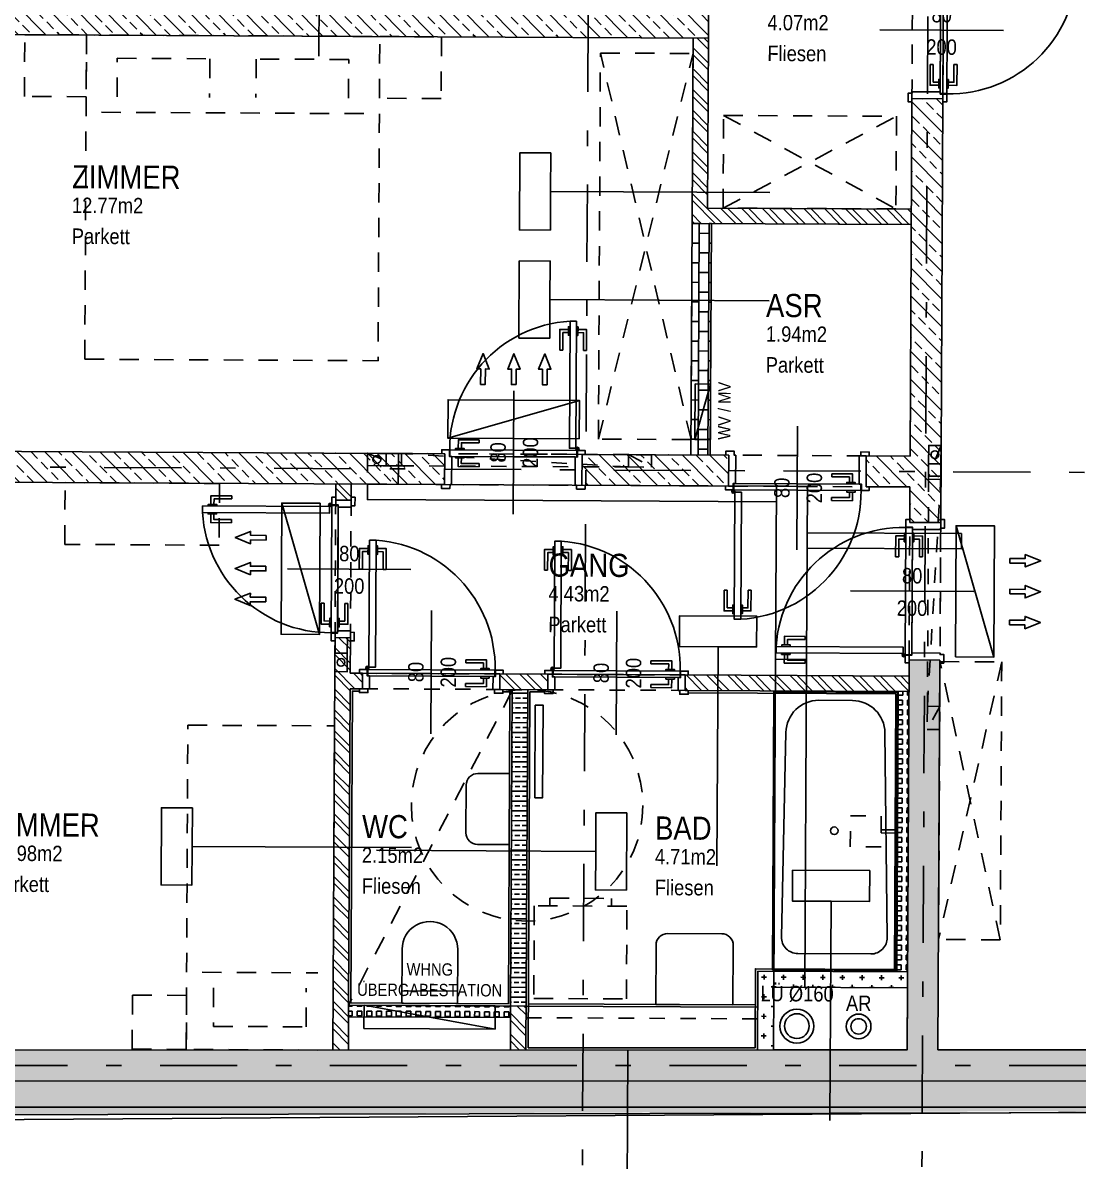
# Model space of a CAD drawing. Header units: millimetres. Extents: x 2821 to 2886, y 1688 to 1792.
# Drawn here: x 2828.54 to 2835.38, y 1743.47 to 1750.84 of the extents above; entities that cross this region are included whole.
import ezdxf
from ezdxf.enums import TextEntityAlignment as Align

# ---------------------------------------------------------------- set-up
doc = ezdxf.new("R2010")
doc.units = ezdxf.units.MM
for name, pattern in [('HIDDEN', [0.375, 0.25, -0.125]), ('HIDDEN2', [0.1875, 0.125, -0.0625]), ('STRICHPUNKT', [1, 0.5, -0.25, 0, -0.25])]:
    doc.linetypes.add(name, pattern=pattern)
for name, color, linetype, plot in [('00_HLP---------M0', 6, 'Continuous', False), ('00_HLP-G00-L04-M0', 6, 'Continuous', False), ('07_MOB-G00-L04-M0', 6, 'HIDDEN2', False)]:
    doc.layers.add(name, color=color, linetype=linetype, plot=plot)
for name, color, linetype in [('01-ANS-G00-L04-M0', 8, 'Continuous'), ('01-TXT---------M0', 1, 'Continuous'), ('01-TXT---------PP', 1, 'Continuous'), ('01-TXT-G00-L04-M0', 1, 'Continuous'), ('02-ANS-G00-L04-M0', 8, 'Continuous'), ('02-AXO-G00-L04-M0', 8, 'STRICHPUNKT'), ('02-DIM-G00-L04-ROHBAU', 8, 'Continuous'), ('02-FIL-G00-L04-LILA', 223, 'Continuous'), ('02-FIL-G00-L04-ORANGE', 40, 'Continuous'), ('02-FIL-G00-L04-STB', 8, 'Continuous'), ('02-FLI-G00-L04-M0', 141, 'Continuous'), ('02-HID---------M0', 8, 'HIDDEN2'), ('02-HID-G00-L04-M0', 8, 'HIDDEN2'), ('02-TWA---------M0', 4, 'Continuous'), ('02-TWA-G00-L04-M0', 4, 'Continuous'), ('02-TWB-G00-L04-M0', 5, 'Continuous'), ('02-WDA-G00-L04-M0', 8, 'Continuous'), ('02-ZWA---------M0', 2, 'Continuous'), ('02-ZWA-G00-L04-M0', 2, 'Continuous'), ('03-ANS-G00-L04-M0', 8, 'Continuous'), ('03-HID-G00-L04-M0', 8, 'HIDDEN2'), ('03-SYM-G00-L04-M0', 8, 'Continuous'), ('05-STO--------M0', 1, 'Continuous'), ('05-SYM---------M0', 8, 'Continuous'), ('05-SYM--------M0', 8, 'Continuous'), ('05-SYM-G00-L04-M0', 8, 'Continuous'), ('05-TXT--------M0', 8, 'Continuous'), ('05-TXT-G00-L04-M0', 8, 'Continuous'), ('07-BAR-G00-L04-M0', 8, 'HIDDEN2'), ('07-SAN---------M0', 8, 'Continuous'), ('07-SAN-G00-L04-FBHZG-EVERT', 8, 'Continuous'), ('07-SAN-G00-L04-KLIMA', 8, 'Continuous'), ('07-SAN-G00-L04-M0', 8, 'Continuous'), ('09-VER-G00-L04-GRUNDSTÜCKSGRENZE', 161, 'Continuous')]:
    doc.layers.add(name, color=color, linetype=linetype)
doc.styles.add('ARIAL', font='arial.ttf', dxfattribs={"width": 0.85})
doc.dimstyles.new('pp chromy&schneider', dxfattribs={"dimscale": 0.005, "dimtxt": 25, "dimasz": 10, "dimexe": 0, "dimexo": 0, "dimgap": 5, "dimtad": 1, "dimdec": 1, "dimlfac": 100, "dimrnd": 0.1, "dimzin": 9, "dimdsep": 46, "dimtxsty": 'ARIAL', "dimblk": 'c&s kote', "dimcen": 0, "dimse1": 1, "dimse2": 1, "dimclrd": 8, "dimclrt": 8, "dimadec": 0, "dimazin": 0, "dimtfac": 0.75, "dimtdec": 1, "dimtix": 1, "dimtmove": 2, "dimatfit": 0, "dimldrblk": 'NONE', "dimfxl": 1, "dimtolj": 1, "dimlwd": -1, "dimarcsym": 0})
pattern_1 = [(89.70755, (2799.24015, 1705.959677), (-0.027252854, 0.047764726), [0.03175, -0.0635]), (209.70755, (2799.24015, 1705.959677), (-0.02773904, -0.047484027), [0.03175, -0.0635]), (149.70755, (2799.24015, 1705.959677), (-0.054991893, 0.000280699), [-0.0635, 0.03175])]
pattern_2 = [(89.70755, (2799.24015, 1705.959677), (-0.031749586, 0.000162059), [0.03175, -0.03175]), (179.70755, (2799.24015, 1705.959677), (-0.000162059, -0.031749586), [0.03175, -0.03175])]
pattern_3 = [(134.70755, (2799.24015, 1705.95968), (-0.06769482, -0.06700727), []), (134.70755, (2799.24038, 1706.00458), (-0.06769482, -0.06700727), [])]
pattern_4 = [(134.70755, (2799.24015, 1705.95968), (-0.09025976, -0.08934302), []), (134.70755, (2799.24061, 1706.04948), (-0.09025976, -0.08934302), [0.0635, -0.03175])]

# ---------------------------------------------------------------- blocks, each defined once
blk = doc.blocks.new('TÜR-80_10er-WAND')
at = {"layer": '00_HLP---------M0'}
for points in [[(-0.3575, 0.027), (-0.3575, 0.083), (-0.2225, 0.083)], [(-0.2225, 0.063), (-0.2225, 0.083)], [(0.4, 0.017), (-0.4, 0.017)], [(-0.375, 0.017), (-0.375, 0.027), (-0.32, 0.027), (-0.32, 0.017)], [(-0.3375, 0.027), (-0.3375, 0.063), (-0.2225, 0.063)], [(-0.375, -0.025), (-0.375, -0.035), (-0.32, -0.035), (-0.32, -0.025)], [(-0.3575, -0.035), (-0.3575, -0.091), (-0.2225, -0.091)], [(-0.3375, -0.035), (-0.3375, -0.071), (-0.2225, -0.071)], [(-0.2225, -0.071), (-0.2225, -0.091)]]:
    blk.add_lwpolyline(points, dxfattribs=at)
blk.add_lwpolyline([(0.4115, -0.025), (-0.4115, -0.025), (-0.4115, -0.025), (-0.4115, 0.017), (0.4115, 0.017)], close=True, dxfattribs=at)
at = {"layer": '02-HID---------M0', "ltscale": 0.5}
for points in [[(0.445, 0.1), (-0.445, 0.1)], [(-0.445, 0), (0.445, 0)]]:
    blk.add_lwpolyline(points, dxfattribs=at)
at = {"layer": '02-ZWA---------M0'}
for points in [[(-0.445, 0.1), (-0.445, 0)], [(0.445, 0.1), (0.445, 0)]]:
    blk.add_lwpolyline(points, dxfattribs=at)
at = {"layer": '05-STO--------M0'}
for points in [[(-0.465, 0.1), (-0.465, 0.125), (-0.41, 0.125), (-0.41, 0.1), (-0.4, 0.1), (-0.4, 0.017), (-0.415, 0.017), (-0.415, -0.025), (-0.465, -0.025), (-0.465, 0)], [(0.465, 0.1), (0.465, 0.125), (0.41, 0.125), (0.41, 0.1), (0.4, 0.1), (0.4, 0.017), (0.415, 0.017), (0.415, -0.025), (0.465, -0.025), (0.465, 0)]]:
    blk.add_lwpolyline(points, dxfattribs=at)
at = {"layer": '05-SYM---------M0'}
for points in [[(0.352, -0.8085), (0.296, -0.8085), (0.296, -0.6735)], [(0.316, -0.6735), (0.296, -0.6735)], [(0.352, -0.7885), (0.316, -0.7885), (0.316, -0.6735)], [(0.414, -0.8085), (0.47, -0.8085), (0.47, -0.6735)], [(0.414, -0.7885), (0.45, -0.7885), (0.45, -0.6735)], [(0.45, -0.6735), (0.47, -0.6735)], [(0.362, -0.826), (0.352, -0.826), (0.352, -0.771), (0.362, -0.771)], [(0.404, -0.826), (0.414, -0.826), (0.414, -0.771), (0.404, -0.771)]]:
    blk.add_lwpolyline(points, dxfattribs=at)
at = {"layer": '05-SYM--------M0'}
blk.add_lwpolyline([(0.404, -0.0395), (0.404, -0.8625), (0.404, -0.8625), (0.362, -0.8625), (0.362, -0.0395)], close=True, dxfattribs=at)
for points in [[(0.41, -0.036), (0.42, -0.036)], [(0.415, -0.031), (0.415, -0.041)]]:
    blk.add_lwpolyline(points, dxfattribs=at)
blk.add_circle((0.415, -0.036), 0.01, dxfattribs=at)
blk.add_arc((0.415, -0.036), 0.8282, 176.33088, 266.33088, dxfattribs=at)
blk = doc.blocks.new('01-SQM')
at = {"layer": '01-TXT---------M0', "color": 1, "style": 'ARIAL', "width": 0.85}
blk.add_attdef('ROOM', (0, 0), '', height=0.15, dxfattribs=at)
blk.add_attdef('AREA', text='', height=0.1, dxfattribs=at).set_placement((0, -0.06), align=Align.TOP_LEFT)
at = {"layer": '01-TXT---------PP', "color": 1, "style": 'ARIAL', "width": 0.85}
blk.add_attdef('NR', text='', height=0.15, dxfattribs=at).set_placement((-0.1173, 0), align=Align.RIGHT)
blk.add_attdef('FLOOR', text='', height=0.1, dxfattribs=at).set_placement((0, -0.26), align=Align.TOP_LEFT)
blk = doc.blocks.new('TÜR-80_20er-WAND')
at = {"layer": '00_HLP---------M0'}
for points in [[(-0.3575, 0.045), (-0.3575, 0.101), (-0.2225, 0.101)], [(-0.3375, 0.045), (-0.3375, 0.081), (-0.2225, 0.081)], [(-0.2225, 0.081), (-0.2225, 0.101)], [(-0.375, 0.035), (-0.375, 0.045), (-0.32, 0.045), (-0.32, 0.035)], [(0.4, -0.007), (-0.4, -0.007)], [(-0.375, -0.007), (-0.375, -0.017), (-0.32, -0.017), (-0.32, -0.007)], [(-0.3575, -0.017), (-0.3575, -0.073), (-0.2225, -0.073)], [(-0.3375, -0.017), (-0.3375, -0.053), (-0.2225, -0.053)], [(-0.2225, -0.053), (-0.2225, -0.073)]]:
    blk.add_lwpolyline(points, dxfattribs=at)
blk.add_lwpolyline([(0.4115, 0.035), (-0.4115, 0.035), (-0.4115, 0.035), (-0.4115, -0.007), (0.4115, -0.007)], close=True, dxfattribs=at)
at = {"layer": '02-HID---------M0'}
for points in [[(0.445, 0.01), (-0.445, 0.01)], [(-0.445, -0.19), (0.445, -0.19)]]:
    blk.add_lwpolyline(points, dxfattribs=at)
at = {"layer": '02-TWA---------M0'}
for points in [[(-0.445, -0.19), (-0.445, 0.01)], [(0.445, -0.19), (0.445, 0.01)]]:
    blk.add_lwpolyline(points, dxfattribs=at)
at = {"layer": '05-STO--------M0'}
for points in [[(-0.465, -0.19), (-0.465, -0.215), (-0.41, -0.215), (-0.41, -0.19), (-0.4, -0.19), (-0.4, -0.007), (-0.415, -0.007), (-0.415, 0.035), (-0.465, 0.035), (-0.465, 0.01)], [(0.465, -0.19), (0.465, -0.215), (0.41, -0.215), (0.41, -0.19), (0.4, -0.19), (0.4, -0.007), (0.415, -0.007), (0.415, 0.035), (0.465, 0.035), (0.465, 0.01)]]:
    blk.add_lwpolyline(points, dxfattribs=at)
at = {"layer": '05-SYM---------M0'}
for points in [[(0.352, 0.8185), (0.296, 0.8185), (0.296, 0.6835)], [(0.362, 0.836), (0.352, 0.836), (0.352, 0.781), (0.362, 0.781)], [(0.404, 0.836), (0.414, 0.836), (0.414, 0.781), (0.404, 0.781)], [(0.414, 0.8185), (0.47, 0.8185), (0.47, 0.6835)], [(0.352, 0.7985), (0.316, 0.7985), (0.316, 0.6835)], [(0.414, 0.7985), (0.45, 0.7985), (0.45, 0.6835)], [(0.316, 0.6835), (0.296, 0.6835)], [(0.45, 0.6835), (0.47, 0.6835)]]:
    blk.add_lwpolyline(points, dxfattribs=at)
at = {"layer": '05-SYM--------M0'}
blk.add_lwpolyline([(0.404, 0.0495), (0.404, 0.8725), (0.404, 0.8725), (0.362, 0.8725), (0.362, 0.0495)], close=True, dxfattribs=at)
for points in [[(0.41, 0.046), (0.42, 0.046)], [(0.415, 0.041), (0.415, 0.051)]]:
    blk.add_lwpolyline(points, dxfattribs=at)
blk.add_circle((0.415, 0.046), 0.01, dxfattribs=at)
blk.add_arc((0.415, 0.046), 0.8282, 93.66912, 183.66912, dxfattribs=at)
blk = doc.blocks.new('05-TXT')
at = {"layer": '05-TXT--------M0'}
blk.add_line((-0.4, 0), (0.4, 0), dxfattribs=at)
at = {"layer": '05-TXT--------M0', "color": 8, "style": 'ARIAL', "width": 0.85}
blk.add_attdef('BREITE', text='', height=0.1, dxfattribs=at).set_placement((0, 0.05), align=Align.CENTER)
blk.add_attdef('HÖHE', text='', height=0.1, rotation=360, dxfattribs=at).set_placement((0, -0.06), align=Align.TOP_CENTER)
blk = doc.blocks.new('03-rar')
blk.add_circle((0, 0), 0.05)
at = {"layer": '01-TXT---------M0', "color": 8, "style": 'ARIAL', "width": 0.85}
blk.add_attdef('RR', text='', height=0.1, dxfattribs=at).set_placement((0, 0.1), align=Align.CENTER)
blk = doc.blocks.new('BETT')
for points in [[(0, 0.95), (-0.4, 0.95), (-0.4, 1.35), (0, 1.35)], [(0, -1.35), (-0.4, -1.35), (-0.4, -0.95), (0, -0.95)]]:
    blk.add_lwpolyline(points, close=True)
at = {"flags": 128}
blk.add_lwpolyline([(-2.1, 0.95), (-2.1, -0.95), (0, -0.95), (0, 0.95)], close=True, dxfattribs=at)
for points in [[(-0.5, 0.85), (-0.5, -0.85)], [(-0.4, 0.75), (-0.15, 0.75), (-0.15, 0.15), (-0.4, 0.15)], [(-0.4, -0.75), (-0.15, -0.75), (-0.15, -0.15), (-0.4, -0.15)]]:
    blk.add_lwpolyline(points)
blk = doc.blocks.new('07-WC')
blk.add_lwpolyline([(-0.015, -0.18), (-0.365, -0.18, -1), (-0.365, 0.18, 0), (-0.015, 0.18), (-0.015, -0.18)], format="xyb", close=True)
blk.add_lwpolyline([(-0.095, -0.18), (-0.095, 0.18)])
blk = doc.blocks.new('07-WT-WC')
blk.add_lwpolyline([(1.005, -0.015), (1.005, -0.22, -0.414214), (0.93, -0.295), (0.62, -0.295, -0.414214), (0.545, -0.22), (0.545, -0.015)], format="xyb", close=True)
blk = doc.blocks.new('BETT_90')
blk.add_lwpolyline([(0, 0.95), (-0.35, 0.95), (-0.35, 1.3), (0, 1.3)], close=True)
at = {"flags": 128}
blk.add_lwpolyline([(-2.1, 0.95), (-2.1, 0), (0, 0), (0, 0.95)], close=True, dxfattribs=at)
for points in [[(-0.5, 0.85), (-0.5, 0.1)], [(-0.4, 0.775), (-0.15, 0.775), (-0.15, 0.175), (-0.4, 0.175)]]:
    blk.add_lwpolyline(points)
blk = doc.blocks.new('07-WT60')
blk.add_lwpolyline([(-0.015, 0.25), (-0.4, 0.25, 0.414214), (-0.475, 0.175), (-0.475, -0.175, 0.414214), (-0.4, -0.25), (-0.015, -0.25)], format="xyb", close=True)
blk = doc.blocks.new('07-WM')
at = {"linetype": 'HIDDEN', "ltscale": 0.5}
blk.add_lwpolyline([(0.05, -0.05), (0.05, -0.65), (0.65, -0.65), (0.65, -0.05)], close=True, dxfattribs=at)
blk.add_lwpolyline([(0.65, -0.15), (0.7, -0.15), (0.7, -0.55), (0.65, -0.55)], dxfattribs=at)
blk = doc.blocks.new('07-Badewanne')
blk.add_lwpolyline([(0, -0.8), (-1.8, -0.8), (-1.8, 0), (0, 0)], close=True)
at = {"linetype": 'HIDDEN2', "ltscale": 0.5}
for points in [[(-0.89, 0), (-0.89, -0.1), (-0.91, -0.1), (-0.91, 0)], [(-0.8, -0.1), (-0.8, -0.1), (-0.8, -0.3), (-1, -0.3), (-1, -0.1)]]:
    blk.add_lwpolyline(points, close=True, dxfattribs=at)
blk.add_lwpolyline([(-0.1059, -0.6366), (-0.1059, -0.1634, 0.418658), (-0.2134, -0.0575), (-1.5385, -0.0792, 0.409076), (-1.7471, -0.2909), (-1.7471, -0.5091, 0.409783), (-1.5385, -0.7208), (-0.2134, -0.7425, 0.419369), (-0.1059, -0.6366)], format="xyb", close=True)
blk.add_circle((-0.903, -0.4045), 0.025)
blk = doc.blocks.new('c&s kote')
at = {"color": 8}
for p, q in [((0, -2), (0, 2)), ((0, 2), (0, -2)), ((-2, 0), (2, 0)), ((2, 0), (-2, 0))]:
    blk.add_line(p, q, dxfattribs=at)
blk.add_circle((0, 0), 0.5, dxfattribs=at)
blk = doc.blocks.new('*D1162')
at = {"layer": '02-DIM-G00-L04-ROHBAU', "color": 8, "transparency": 16777216}
blk.add_arc((2826.9236, 1744.0855), 1.076, 182.67717, 267.04484, dxfattribs=at)
at = {"layer": 'Defpoints', "color": 0, "transparency": 16777216}
for p in [(2827.0259, 1764.1186), (2821.735, 1744.0842), (2839.3238, 1744.0886), (2825.991, 1743.5489), (2826.9115, 1741.7189)]:
    blk.add_point(p, dxfattribs=at)
at = {"layer": '02-DIM-G00-L04-ROHBAU', "color": 8, "transparency": 16777216, "xscale": 0.05, "yscale": 0.05, "zscale": 0.05}
for p, rotation in [((2825.8476, 1744.0852), 91.34581227795306), ((2826.9181, 1743.0095), 358.376192247876)]:
    blk.add_blockref('c&s kote', p, dxfattribs=dict(at, rotation=rotation))
at = {"layer": '02-DIM-G00-L04-ROHBAU', "color": 8, "transparency": 16777216, "insert": (2826.2239, 1743.3891), "char_height": 0.125, "attachment_point": 5, "rotation": 314.861, "style": 'ARIAL'}
blk.add_mtext('\\A1;90°', dxfattribs=at)
blk = doc.blocks.new('_None')
blk = doc.blocks.new('KLIMAGERÄT')
for points in [[(-0.425, 0), (0.425, 0), (0.425, -0.25), (-0.425, -0.25), (-0.425, 0)], [(-0.215, -0.35), (-0.215, -0.45), (-0.24, -0.45), (-0.2, -0.55), (-0.2, -0.55), (-0.16, -0.45), (-0.185, -0.45), (-0.185, -0.35), (-0.215, -0.35)], [(-0.015, -0.35), (-0.015, -0.45), (-0.04, -0.45), (0, -0.55), (0, -0.55), (0.04, -0.45), (0.015, -0.45), (0.015, -0.35), (-0.015, -0.35)], [(0.215, -0.35), (0.215, -0.45), (0.24, -0.45), (0.2, -0.55), (0.2, -0.55), (0.16, -0.45), (0.185, -0.45), (0.185, -0.35), (0.215, -0.35)]]:
    blk.add_lwpolyline(points, close=True)
blk.add_lwpolyline([(-0.425, -0.25), (0.425, 0)])
blk = doc.blocks.new('07_Klimasifon')
at = {"layer": '00_HLP---------M0', "linetype": 'HIDDEN2', "ltscale": 0.3}
blk.add_lwpolyline([(0, -0.1), (0.08, -0.1), (0.08, 0), (0, 0)], close=True, dxfattribs=at)
at = {"layer": '07-SAN---------M0'}
blk.add_lwpolyline([(0, -0.22), (0.08, -0.22), (0.08, -0.1), (0, -0.1)], close=True, dxfattribs=at)
blk.add_circle((0.04, -0.16), 0.025, dxfattribs=at)
blk = doc.blocks.new('*D1894')
at = {"layer": '02-DIM-G00-L04-ROHBAU', "color": 8, "transparency": 16777216}
blk.add_arc((2827.0128, 1761.5517), 0.7832, 93.36617, 176.7214, dxfattribs=at)
at = {"layer": 'Defpoints', "color": 0, "transparency": 16777216}
for p in [(2827.0259, 1764.1186), (2826.622, 1762.2304), (2844.8436, 1761.67), (2821.824, 1761.5173), (2826.9115, 1741.7189)]:
    blk.add_point(p, dxfattribs=at)
at = {"layer": '02-DIM-G00-L04-ROHBAU', "color": 8, "transparency": 16777216, "xscale": 0.05, "yscale": 0.05, "zscale": 0.05}
for p, rotation in [((2827.0168, 1762.3348), 1.53686145142031), ((2826.2296, 1761.5465), 268.5507148004654)]:
    blk.add_blockref('c&s kote', p, dxfattribs=dict(at, rotation=rotation))
at = {"layer": '02-DIM-G00-L04-ROHBAU', "color": 8, "transparency": 16777216, "insert": (2826.5214, 1762.0423), "char_height": 0.125, "attachment_point": 5, "rotation": 225.04379, "style": 'ARIAL'}
blk.add_mtext('\\A1;91°', dxfattribs=at)
blk = doc.blocks.new('*D1895')
at = {"layer": '02-DIM-G00-L04-ROHBAU', "color": 8, "transparency": 16777216}
blk.add_arc((2826.9934, 1757.7511), 0.7995, 93.29149, 176.12361, dxfattribs=at)
at = {"layer": 'Defpoints', "color": 0, "transparency": 16777216}
for p in [(2827.0259, 1764.1186), (2826.5972, 1758.4455), (2821.8049, 1757.7776), (2844.8231, 1757.6601), (2826.9115, 1741.7189)]:
    blk.add_point(p, dxfattribs=at)
at = {"layer": '02-DIM-G00-L04-ROHBAU', "color": 8, "transparency": 16777216, "xscale": 0.05, "yscale": 0.05, "zscale": 0.05}
for p, rotation in [((2826.9974, 1758.5506), 1.499517257516312), ((2826.1939, 1757.7552), 267.9155813782047)]:
    blk.add_blockref('c&s kote', p, dxfattribs=dict(at, rotation=rotation))
at = {"layer": '02-DIM-G00-L04-ROHBAU', "color": 8, "transparency": 16777216, "insert": (2826.4934, 1758.2562), "char_height": 0.125, "attachment_point": 5, "rotation": 224.70755, "style": 'ARIAL'}
blk.add_mtext('\\A1;90°', dxfattribs=at)
blk = doc.blocks.new('WDB_KLIMA-INNEN_STB')
at = {"layer": '02-TWA---------M0', "linetype": 'HIDDEN2', "ltscale": 0.5}
for points in [[(0, 0.745), (0.08, 0.745), (0.08, 0.895), (0, 0.895)], [(0, 0.745), (0, -0.745), (0.08, -0.745), (0.08, 0.745)], [(0, -0.745), (0.08, -0.745), (0.08, -0.945), (0, -0.945)]]:
    blk.add_lwpolyline(points, close=True, dxfattribs=at)
for points in [[(0, 0.745), (0.08, 0.895)], [(0.08, 0.745), (0, -0.745)], [(0, -0.945), (0.08, -0.745)]]:
    blk.add_lwpolyline(points, dxfattribs=at)

msp = doc.modelspace()

# ---------------------------------------------------------------- hatches: boundary and pattern name
at = {"layer": '02-FIL-G00-L04-LILA'}
h = msp.add_hatch(dxfattribs=at)
h.set_pattern_fill('HONEY', color=256, scale=0.01, angle=197.04654, style=0)
h.set_pattern_definition(pattern_1)
h.paths.add_polyline_path([(2838.6224, 1743.8184), (2838.6286, 1745.0415), (2838.4286, 1745.0426), (2838.4283, 1744.9826), (2838.4233, 1743.9884), (2826.8231, 1743.9855), (2826.828, 1744.9418), (2826.8283, 1745.0018), (2826.6283, 1745.0028), (2826.6222, 1743.8154)])
h = msp.add_hatch(dxfattribs=at)
h.set_pattern_fill('HONEY', color=256, scale=0.01, angle=197.04654, style=0)
h.set_pattern_definition(pattern_1)
h.paths.add_polyline_path([(2826.8222, 1743.8155), (2826.8222, 1743.7646), (2837.2871, 1743.7968), (2837.2872, 1743.8181)])
at = {"layer": '02-FIL-G00-L04-ORANGE'}
h = msp.add_hatch(dxfattribs=at)
h.set_pattern_fill('ANSI32', color=256, scale=0.01, angle=197.04654, style=0)
h.set_pattern_definition(pattern_3)
h.paths.add_polyline_path([(2832.9877, 1750.7404), (2832.8877, 1750.7409), (2832.8815, 1749.5409), (2834.3015, 1749.5337), (2834.302, 1749.6337), (2832.982, 1749.6404)])
h = msp.add_hatch(dxfattribs=at)
h.set_pattern_fill('BRICK', color=256, scale=0.01, angle=197.04654, style=0)
h.set_pattern_definition([(89.70755, (2799.24015, 1705.95968), (-0.06349917, 0.00032412), []), (179.70755, (2799.24015, 1705.95968), (-0.00064823, -0.12699835), [0.0635, -0.0635]), (179.70755, (2799.24048, 1706.02318), (-0.00064823, -0.12699835), [-0.0635, 0.0635])])
h.paths.add_polyline_path([(2832.8815, 1749.5409), (2832.8739, 1748.041), (2832.9989, 1748.0403), (2833.0065, 1749.5403)])
h = msp.add_hatch(dxfattribs=at)
h.set_pattern_fill('ANSI32', color=256, scale=0.01, angle=197.04654, style=0)
h.set_pattern_definition(pattern_3)
h.paths.add_polyline_path([(2830.6729, 1747.8522), (2830.5729, 1747.8527), (2830.5724, 1747.7477), (2830.6724, 1747.7472)])
h = msp.add_hatch(dxfattribs=at)
h.set_pattern_fill('ANSI32', color=256, scale=0.01, angle=197.04654, style=0)
h.set_pattern_definition(pattern_3)
h.paths.add_polyline_path([(2830.7466, 1746.6268), (2830.6666, 1746.6272), (2830.6678, 1746.8572), (2830.5678, 1746.8577), (2830.5668, 1746.6527), (2830.5557, 1744.4777), (2830.6557, 1744.4772), (2830.6661, 1746.5272), (2830.7461, 1746.5268)])
h = msp.add_hatch(dxfattribs=at)
h.set_pattern_fill('ANSI32', color=256, scale=0.01, angle=197.04654, style=0)
h.set_pattern_definition(pattern_3)
h.paths.add_polyline_path([(2831.9466, 1746.6207), (2831.6366, 1746.6223), (2831.6361, 1746.5223), (2831.9461, 1746.5207)])
h = msp.add_hatch(dxfattribs=at)
h.set_pattern_fill('ANSI32', color=256, scale=0.01, angle=197.04654, style=0)
h.set_pattern_definition(pattern_3)
h.paths.add_polyline_path([(2834.2866, 1746.6087), (2832.8366, 1746.6161), (2832.8361, 1746.5161), (2834.2861, 1746.5087)])
h = msp.add_hatch(dxfattribs=at)
h.set_pattern_fill('BRASS', color=256, scale=0.01, angle=107.04654, style=0)
h.set_pattern_definition([(359.70755, (2799.24015, 1705.95968), (0.00032412, 0.06349917), []), (359.70755, (2799.240313, 1705.991426), (0.00032412, 0.06349917), [0.03175, -0.015875])])
h.paths.add_polyline_path([(2831.8161, 1746.5213), (2831.7161, 1746.5218), (2831.7056, 1744.4719), (2831.8056, 1744.4714)])
h = msp.add_hatch(dxfattribs=at)
h.set_pattern_fill('SQUARE', color=256, scale=0.01, angle=197.04654, style=0)
h.set_pattern_definition(pattern_2)
h.paths.add_polyline_path([(2834.2861, 1746.5087), (2834.2161, 1746.5091), (2834.2068, 1744.6991), (2834.2768, 1744.6988)])
h = msp.add_hatch(dxfattribs=at)
h.set_pattern_fill('CROSS', color=256, scale=0.01, angle=197.04654, style=0)
h.set_pattern_definition([(89.70755, (2799.240126, 1705.95468), (-0.063175056, 0.06382329), [0.03175, -0.09525]), (179.70755, (2799.25608, 1705.97047), (-0.06382329, -0.063175056), [0.03175, -0.09525])])
h.paths.add_polyline_path([(2834.2768, 1744.6938), (2833.3068, 1744.6987), (2833.3042, 1744.1821), (2833.4092, 1744.1821), (2833.4113, 1744.5932), (2834.2763, 1744.5888)])
h = msp.add_hatch(dxfattribs=at)
h.set_pattern_fill('ANSI32', color=256, scale=0.01, angle=197.04654, style=0)
h.set_pattern_definition(pattern_3)
h.paths.add_polyline_path([(2830.5557, 1744.4777), (2830.5542, 1744.1864), (2830.6542, 1744.1864), (2830.6557, 1744.4772)])
h = msp.add_hatch(dxfattribs=at)
h.set_pattern_fill('SQUARE', color=256, scale=0.01, angle=197.04654, style=0)
h.set_pattern_definition(pattern_2)
h.paths.add_polyline_path([(2831.7056, 1744.4719), (2830.6557, 1744.4772), (2830.6553, 1744.4022), (2831.7053, 1744.3969)])
h = msp.add_hatch(dxfattribs=at)
h.set_pattern_fill('ANSI32', color=256, scale=0.01, angle=197.04654, style=0)
h.set_pattern_definition(pattern_3)
h.paths.add_polyline_path([(2831.8042, 1744.1867), (2831.8056, 1744.4714), (2831.7056, 1744.4719), (2831.7042, 1744.1867)])
at = {"layer": '02-FIL-G00-L04-STB'}
h = msp.add_hatch(dxfattribs=at)
h.set_pattern_fill('ANSI33', color=256, scale=0.02, angle=197.04654, style=0)
h.set_pattern_definition(pattern_4)
h.paths.add_polyline_path([(2832.9983, 1752.8204), (2833.1383, 1752.8197), (2833.1393, 1753.0197), (2832.9993, 1753.0204), (2832.9996, 1753.0804), (2832.7996, 1753.0814), (2832.7887, 1750.9414), (2828.1587, 1750.9651), (2828.1645, 1752.085), (2827.9645, 1752.0861), (2827.9575, 1750.7261), (2828.1575, 1750.7251), (2828.1577, 1750.7651), (2832.9877, 1750.7404)])
h = msp.add_hatch(dxfattribs=at)
h.set_pattern_fill('ANSI33', color=256, scale=0.02, angle=197.04654, style=0)
h.set_pattern_definition(pattern_4)
h.paths.add_polyline_path([(2834.5057, 1750.3477), (2834.3057, 1750.3487), (2834.2939, 1748.0337), (2834.0089, 1748.0352), (2834.0078, 1747.8352), (2834.2928, 1747.8337), (2834.2917, 1747.6037), (2834.4917, 1747.6027)])
h = msp.add_hatch(dxfattribs=at)
h.set_pattern_fill('ANSI33', color=256, scale=0.02, angle=197.04654, style=0)
h.set_pattern_definition(pattern_4)
h.paths.add_polyline_path([(2831.2789, 1748.0491), (2828.1439, 1748.0651), (2828.1447, 1748.2051), (2827.9447, 1748.2061), (2827.9439, 1748.0661), (2826.844, 1748.0717), (2826.8351, 1746.3418), (2826.9151, 1746.3413), (2827.0351, 1746.3407), (2827.0429, 1747.8707), (2831.2779, 1747.8491)])
h = msp.add_hatch(dxfattribs=at)
h.set_pattern_fill('ANSI33', color=256, scale=0.02, angle=197.04654, style=0)
h.set_pattern_definition(pattern_4)
h.paths.add_polyline_path([(2833.1189, 1748.0397), (2832.1689, 1748.0446), (2832.1679, 1747.8446), (2833.1179, 1747.8397)])
h = msp.add_hatch(dxfattribs=at)
h.set_pattern_fill('ANSI33', color=256, scale=0.02, angle=197.04654, style=0)
h.set_pattern_definition(pattern_4)
h.paths.add_polyline_path([(2834.4871, 1746.7127), (2834.2871, 1746.7137), (2834.2742, 1744.1873), (2827.0241, 1744.1855), (2827.028, 1744.9408), (2826.828, 1744.9418), (2826.8231, 1743.9855), (2838.4233, 1743.9884), (2838.4283, 1744.9826), (2838.3483, 1744.983), (2838.2283, 1744.9836), (2838.2243, 1744.1883), (2834.4742, 1744.1874)])

# ---------------------------------------------------------------- linework, layer by layer
for p, q in [((2830.4709, 1752.0432), (2830.4637, 1750.6233)), ((2831.9641, 1749.7477), (2833.384, 1749.7404)), ((2831.9605, 1749.0471), (2833.3804, 1749.0398)), ((2833.049, 1746.7987), (2833.0418, 1745.3788)), ((2829.6424, 1745.505), (2831.0623, 1745.4978)), ((2832.2565, 1745.4734), (2830.8366, 1745.4807)), ((2833.7814, 1745.1501), (2833.7742, 1743.7302)), ((2832.457, 1742.7669), (2832.4642, 1744.1869))]:
    msp.add_line(p, q)
for points in [[(2831.9641, 1749.7477), (2831.9654, 1749.9976), (2831.7654, 1749.9987), (2831.7628, 1749.4987), (2831.9628, 1749.4977)], [(2831.9605, 1749.0471), (2831.9618, 1749.2971), (2831.7618, 1749.2981), (2831.7592, 1748.7981), (2831.9592, 1748.7971)], [(2833.049, 1746.7987), (2833.299, 1746.7975), (2833.3001, 1746.9975), (2832.8001, 1747), (2832.799, 1746.8)], [(2829.6424, 1745.505), (2829.6437, 1745.755), (2829.4437, 1745.756), (2829.4411, 1745.256), (2829.6411, 1745.255)], [(2832.2565, 1745.4734), (2832.2552, 1745.2234), (2832.4552, 1745.2224), (2832.4578, 1745.7224), (2832.2578, 1745.7234)], [(2833.7814, 1745.1501), (2834.0314, 1745.1489), (2834.0324, 1745.3489), (2833.5324, 1745.3514), (2833.5314, 1745.1514)]]:
    msp.add_lwpolyline(points, close=True)
at = {"layer": '00_HLP-G00-L04-M0'}
for centre, radius in [((2833.56, 1744.3419), 0.11), ((2833.96, 1744.3398), 0.08)]:
    msp.add_circle(centre, radius, dxfattribs=at)
at = {"layer": '01-ANS-G00-L04-M0'}
for points in [[(2834.5102, 1751.2376), (2834.5057, 1750.3477)], [(2830.7466, 1746.6268), (2831.6366, 1746.6223)], [(2831.9466, 1746.6207), (2832.8366, 1746.6161)]]:
    msp.add_lwpolyline(points, dxfattribs=at)
msp.add_lwpolyline([(2833.4092, 1744.1871), (2833.4113, 1744.5932), (2834.2763, 1744.5888), (2834.2742, 1744.1873)], close=True, dxfattribs=at)
at = {"layer": '02-ANS-G00-L04-M0'}
msp.add_lwpolyline([(2831.8056, 1744.4714), (2833.3056, 1744.4637)], dxfattribs=at)
at = {"layer": '02-AXO-G00-L04-M0'}
for points in [[(2832.2758, 1764.0918), (2832.1615, 1741.6921)], [(2834.4758, 1764.0806), (2834.3614, 1741.6809)], [(2842.7732, 1747.8904), (2821.755, 1747.9977)], [(2821.735, 1744.0842), (2854.6739, 1744.0925)]]:
    msp.add_lwpolyline(points, dxfattribs=at)
at = {"layer": '02-FLI-G00-L04-M0'}
for points in [[(2830.726, 1746.5119), (2830.681, 1746.5121), (2830.6707, 1744.4922), (2831.6907, 1744.4869), (2831.701, 1746.5069), (2831.656, 1746.5072)], [(2831.926, 1746.5058), (2831.831, 1746.5063), (2831.8193, 1744.2017), (2833.2893, 1744.2021), (2833.2919, 1744.7138), (2834.1919, 1744.7092), (2834.201, 1746.4942), (2832.856, 1746.501)], [(2831.8207, 1744.4863), (2833.2907, 1744.4788)]]:
    msp.add_lwpolyline(points, dxfattribs=at)
at = {"layer": '02-HID-G00-L04-M0', "color": 4}
msp.add_lwpolyline([(2830.7789, 1748.0517), (2830.7779, 1747.8517), (2830.9779, 1747.8506), (2830.9789, 1748.0506)], close=True, dxfattribs=at)
msp.add_lwpolyline([(2830.7789, 1748.0517), (2830.9779, 1747.8506)], dxfattribs=at)
at = {"layer": '02-HID-G00-L04-M0', "ltscale": 0.5}
msp.add_lwpolyline([(2831.8053, 1744.3964), (2833.3052, 1744.3887)], dxfattribs=at)
at = {"layer": '02-TWA-G00-L04-M0'}
for p, q in [((2834.2871, 1746.7137), (2834.2742, 1744.1873)), ((2834.4742, 1744.1874), (2834.4871, 1746.7127)), ((2834.2742, 1744.1873), (2827.0241, 1744.1855)), ((2838.2243, 1744.1883), (2834.4742, 1744.1874))]:
    msp.add_line(p, q, dxfattribs=at)
for points in [[(2828.1577, 1750.7651), (2832.9877, 1750.7404), (2832.9983, 1752.8204)], [(2834.2939, 1748.0337), (2834.3057, 1750.3487)], [(2834.4917, 1747.6027), (2834.5057, 1750.3477)], [(2831.2789, 1748.0491), (2828.1439, 1748.0651)], [(2833.1189, 1748.0397), (2832.1689, 1748.0446)], [(2834.2939, 1748.0337), (2834.0089, 1748.0352)], [(2831.2779, 1747.8491), (2827.0429, 1747.8707)], [(2833.1179, 1747.8397), (2832.1679, 1747.8446)], [(2834.2928, 1747.8337), (2834.0078, 1747.8352)], [(2834.2917, 1747.6037), (2834.2928, 1747.8337)], [(2838.4283, 1744.9826), (2838.4233, 1743.9884), (2826.8231, 1743.9855)]]:
    msp.add_lwpolyline(points, dxfattribs=at)
at = {"layer": '02-TWB-G00-L04-M0'}
msp.add_lwpolyline([(2826.4681, 1687.5427), (2826.5539, 1725.0245), (2826.6376, 1743.7249), (2837.4871, 1743.7981), (2837.3341, 1730.495), (2842.1857, 1730.466), (2842.2617, 1734.3822), (2853.625, 1734.365), (2853.625, 1734.365), (2853.61, 1722.6483), (2842.177, 1722.6868), (2842.2204, 1726.8054), (2837.3209, 1726.8197), (2837.2836, 1711.3177)], dxfattribs=at)
at = {"layer": '02-WDA-G00-L04-M0'}
msp.add_line((2838.6224, 1743.8184), (2826.6222, 1743.8154), dxfattribs=at)
at = {"layer": '02-ZWA-G00-L04-M0'}
for p, q in [((2830.6666, 1746.6272), (2830.6678, 1746.8572)), ((2830.5668, 1746.6527), (2830.5542, 1744.1864)), ((2830.7466, 1746.6268), (2830.6666, 1746.6272)), ((2830.6557, 1744.4772), (2830.6661, 1746.5272)), ((2830.6661, 1746.5272), (2830.7461, 1746.5268)), ((2831.9461, 1746.5207), (2831.6361, 1746.5223)), ((2831.7161, 1746.5218), (2831.7056, 1744.4719)), ((2831.8161, 1746.5213), (2831.8042, 1744.1867)), ((2834.2861, 1746.5087), (2832.8361, 1746.5161)), ((2834.2068, 1744.6941), (2834.2161, 1746.5091)), ((2833.3042, 1744.1871), (2833.3068, 1744.6987)), ((2833.3068, 1744.6987), (2834.2768, 1744.6938)), ((2833.4113, 1744.5932), (2833.4092, 1744.1871)), ((2834.2763, 1744.5888), (2833.4113, 1744.5932)), ((2830.6557, 1744.4772), (2830.6542, 1744.1864)), ((2831.8056, 1744.4714), (2830.6557, 1744.4772)), ((2831.7042, 1744.1868), (2831.7056, 1744.4719)), ((2831.7053, 1744.3969), (2830.6553, 1744.4022))]:
    msp.add_line(p, q, dxfattribs=at)
for points in [[(2832.8877, 1750.7409), (2832.8739, 1748.041)], [(2832.9877, 1750.7404), (2832.982, 1749.6404)], [(2834.302, 1749.6337), (2832.982, 1749.6404)], [(2834.3015, 1749.5337), (2832.8815, 1749.5409)], [(2833.0065, 1749.5403), (2832.9989, 1748.0403)], [(2830.5724, 1747.7477), (2830.5729, 1747.8527)], [(2830.6724, 1747.7472), (2830.6729, 1747.8522)], [(2830.5668, 1746.6527), (2830.5678, 1746.8577)], [(2831.9466, 1746.6207), (2831.6366, 1746.6223)], [(2834.2866, 1746.6087), (2832.8366, 1746.6161)]]:
    msp.add_lwpolyline(points, dxfattribs=at)
at = {"layer": '03-ANS-G00-L04-M0'}
for points in [[(2833.4279, 1747.8381), (2830.7779, 1747.8517), (2830.7774, 1747.7517), (2833.4273, 1747.7381)], [(2833.4221, 1746.7181), (2833.4279, 1747.8381), (2833.6279, 1747.8371), (2833.6221, 1746.7171)], [(2833.6263, 1747.5371), (2834.6263, 1747.532), (2834.6258, 1747.432), (2833.6258, 1747.4371)], [(2833.4113, 1744.5932), (2833.4221, 1746.7181), (2833.6221, 1746.7171), (2833.6113, 1744.5921)]]:
    msp.add_lwpolyline(points, close=True, dxfattribs=at)
at = {"layer": '03-HID-G00-L04-M0'}
msp.add_lwpolyline([(2831.7161, 1746.5152), (2830.6557, 1744.4772)], dxfattribs=at)
at = {"layer": '07-BAR-G00-L04-M0'}
msp.add_circle((2831.8123, 1745.7713), 0.75, dxfattribs=at)
at = {"layer": '07-SAN-G00-L04-FBHZG-EVERT'}
for points in [[(2832.9012, 1748.5008), (2833.0012, 1748.5003), (2832.9994, 1748.1403), (2832.8994, 1748.1408)], [(2831.6057, 1744.4724), (2831.6049, 1744.3224), (2830.7549, 1744.3267), (2830.7557, 1744.4767)]]:
    msp.add_lwpolyline(points, close=True, dxfattribs=at)
for points in [[(2833.0012, 1748.5003), (2832.8994, 1748.1408)], [(2830.7557, 1744.4767), (2831.6049, 1744.3224)]]:
    msp.add_lwpolyline(points, dxfattribs=at)
at = {"layer": '07-SAN-G00-L04-M0'}
msp.add_lwpolyline([(2831.8656, 1746.4211), (2831.8625, 1745.8211), (2831.9125, 1745.8208), (2831.9156, 1746.4208)], close=True, dxfattribs=at)
at = {"layer": '07_MOB-G00-L04-M0'}
for points in [[(2832.8744, 1748.141), (2832.2744, 1748.144), (2832.2872, 1750.644), (2832.8872, 1750.6409)], [(2833.082, 1749.6399), (2833.0851, 1750.2399), (2834.2051, 1750.2342), (2834.202, 1749.6342)]]:
    msp.add_lwpolyline(points, close=True, dxfattribs=at)
for points in [[(2832.2744, 1748.144), (2832.8872, 1750.6409)], [(2832.8744, 1748.141), (2832.2872, 1750.644)], [(2833.082, 1749.6399), (2834.2051, 1750.2342)], [(2833.0851, 1750.2399), (2834.202, 1749.6342)], [(2828.8172, 1747.4617), (2828.8193, 1747.8617), (2829.8193, 1747.8565), (2829.8172, 1747.4566), (2828.8172, 1747.4617)], [(2834.4871, 1746.7027), (2834.8871, 1746.7007), (2834.8779, 1744.9007), (2834.4779, 1744.9027), (2834.4871, 1746.7027)], [(2834.8871, 1746.7007), (2834.4779, 1744.9027)], [(2834.8779, 1744.9007), (2834.4871, 1746.7027)]]:
    msp.add_lwpolyline(points, dxfattribs=at)
at = {"layer": '09-VER-G00-L04-GRUNDSTÜCKSGRENZE'}
msp.add_lwpolyline([(2881.2358, 1713.5408), (2870.0728, 1713.6681), (2853.5776, 1713.8715), (2853.67, 1743.8156), (2826.752, 1743.7645), (2826.622, 1743.7651), (2826.7045, 1759.9328), (2826.7143, 1761.8452), (2841.708, 1761.9614), (2864.0708, 1762.0169), (2863.9531, 1743.8344), (2864.0873, 1743.8353), (2881.2358, 1743.8679)], close=True, dxfattribs=at)

# ---------------------------------------------------------------- block references
at = {"layer": '01-TXT-G00-L04-M0'}
for p, rotation, values in [((2833.3702, 1750.9521), 359.707549316483, {'ROOM': 'VR', 'AREA': '4.07m2', 'FLOOR': 'Fliesen'}), ((2828.8641, 1749.7679), 359.7075493173168, {'ROOM': 'ZIMMER', 'AREA': '12.77m2', 'FLOOR': 'Parkett'}), ((2833.3599, 1748.9346), 359.7075493123143, {'ROOM': 'ASR', 'AREA': '1.94m2', 'FLOOR': 'Parkett'}), ((2831.9513, 1747.2533), 359.7075493173168, {'ROOM': 'GANG', 'AREA': '4.43m2', 'FLOOR': 'Parkett'}), ((2828.3409, 1745.572), 359.7075493181506, {'ROOM': 'ZIMMER', 'AREA': '12.98m2', 'FLOOR': 'Parkett'}), ((2830.7427, 1745.5597), 359.7075493173168, {'ROOM': 'WC', 'AREA': '2.15m2', 'FLOOR': 'Fliesen'}), ((2832.6408, 1745.5497), 359.7075493173168, {'ROOM': 'BAD', 'AREA': '4.71m2', 'FLOOR': 'Fliesen'})]:
    msp.add_blockref('01-SQM', p, dxfattribs=dict(at, rotation=rotation)).add_auto_attribs(values)
at = {"layer": '03-SYM-G00-L04-M0'}
ref = msp.add_blockref('03-rar', (2833.56, 1744.3419), dxfattribs=dict(at, xscale=1.600000000305297, yscale=1.600000000313616, zscale=1.600000000298864, rotation=359.70754938209))
ref.add_attrib('RR', 'LÜ %%C160', dxfattribs={"layer": '01-TXT---------M0', "color": 8, "height": 0.1, "rotation": 359.70755, "style": 'ARIAL', "width": 0.85}).set_placement((2833.5608, 1744.5019), align=Align.CENTER)
at = {"layer": '03-SYM-G00-L04-M0', "rotation": 359.7075493798481}
msp.add_blockref('03-rar', (2833.96, 1744.3398), dxfattribs=at).add_auto_attribs({'RR': 'AR'})
at = {"layer": '05-SYM-G00-L04-M0', "xscale": -1}
for name, p, rotation in [('TÜR-80_20er-WAND', (2834.4979, 1750.7927), 269.7075493364888), ('TÜR-80_10er-WAND', (2830.5701, 1747.3027), 269.7075491097039), ('TÜR-80_20er-WAND', (2834.2994, 1747.1587), 89.70754939318398)]:
    msp.add_blockref(name, p, dxfattribs=dict(at, rotation=rotation))
at = {"layer": '05-SYM-G00-L04-M0'}
for name, p, rotation in [('TÜR-80_20er-WAND', (2831.7238, 1748.0368), 359.7075492981405), ('TÜR-80_20er-WAND', (2833.5629, 1747.8474), 179.7075493014755), ('TÜR-80_10er-WAND', (2831.1916, 1746.6245), 179.7075491372092), ('TÜR-80_10er-WAND', (2832.3916, 1746.6184), 179.70754916474)]:
    msp.add_blockref(name, p, dxfattribs=dict(at, rotation=rotation))
at = {"layer": '05-TXT-G00-L04-M0'}
for p, rotation in [((2834.4979, 1750.7927), 359.7075493506669), ((2831.7239, 1748.0568), 89.70754933648882), ((2833.5628, 1747.8274), 89.70754933648882), ((2830.6601, 1747.3022), 359.7075493489994), ((2834.3064, 1747.1586), 359.7075493406618), ((2831.1917, 1746.6345), 89.70754933648882), ((2832.3917, 1746.6284), 89.70754933648882)]:
    msp.add_blockref('05-TXT', p, dxfattribs=dict(at, rotation=rotation)).add_auto_attribs({'BREITE': '80', 'HÖHE': '200'})
at = {"layer": '07-SAN-G00-L04-KLIMA'}
for name, p, rotation in [('KLIMAGERÄT', (2831.7244, 1748.1468), 179.7075493139817), ('07_Klimasifon', (2830.9989, 1748.0505), 269.7075492964688), ('07_Klimasifon', (2834.4931, 1747.8827), 179.7075492989742), ('KLIMAGERÄT', (2830.4701, 1747.3032), 269.7075493164788), ('KLIMAGERÄT', (2834.5888, 1747.1578), 89.70754931314377), ('07_Klimasifon', (2830.5678, 1746.8577), 359.7075492973067)]:
    msp.add_blockref(name, p, dxfattribs=dict(at, rotation=rotation))
at = {"layer": '07-SAN-G00-L04-M0'}
for name, p, rotation in [('WDB_KLIMA-INNEN_STB', (2831.7239, 1748.0468), 269.7075494298734), ('WDB_KLIMA-INNEN_STB', (2834.4894, 1747.1577), 179.7075494307071), ('07-Badewanne', (2834.2019, 1744.7021), 269.7075493164788), ('07-WT-WC', (2831.7161, 1746.5219), 269.7075493164788), ('07-WM', (2831.8056, 1744.4714), 89.7075493164788), ('07-WC', (2831.1807, 1744.4746), 269.7075493164788), ('07-WT60', (2832.8956, 1744.4658), 269.7075493198138)]:
    msp.add_blockref(name, p, dxfattribs=dict(at, rotation=rotation))
at = {"layer": '07_MOB-G00-L04-M0', "rotation": 89.70754932648381}
msp.add_blockref('BETT', (2829.9077, 1750.7561), dxfattribs=at)
at = {"layer": '07_MOB-G00-L04-M0', "xscale": -1, "rotation": 89.73209911432403}
msp.add_blockref('BETT_90', (2830.5542, 1744.1864), dxfattribs=at)

# ---------------------------------------------------------------- texts
at = {"layer": '07-SAN-G00-L04-FBHZG-EVERT', "linetype": 'Continuous', "insert": (2833.0494, 1748.1401), "char_height": 0.08, "width": 1.165, "attachment_point": 1, "rotation": 89.70755, "style": 'ARIAL'}
msp.add_mtext('WV / MV', dxfattribs=at)
at = {"layer": '07-SAN-G00-L04-FBHZG-EVERT', "insert": (2831.181, 1744.5346), "char_height": 0.08, "width": 0.9651, "attachment_point": 8, "rotation": 359.70755, "style": 'ARIAL'}
msp.add_mtext('WHNG      \\PÜBERGABESTATION', dxfattribs=at)

# ---------------------------------------------------------------- dimensions: what is measured, and where the dimension line sits
at = {"layer": '02-DIM-G00-L04-ROHBAU'}
for base, line1, line2, picture, middle in [((2825.991, 1743.5489), ((2827.0259, 1764.1186), (2826.9115, 1741.7189)), ((2821.735, 1744.0842), (2839.3238, 1744.0886)), '*D1162', (2826.2239, 1743.3891)), ((2826.5972, 1758.4455), ((2844.8231, 1757.6601), (2821.8049, 1757.7776)), ((2827.0259, 1764.1186), (2826.9115, 1741.7189)), '*D1895', (2826.4934, 1758.2562)), ((2826.622, 1762.2304), ((2821.824, 1761.5173), (2844.8436, 1761.67)), ((2827.0259, 1764.1186), (2826.9115, 1741.7189)), '*D1894', (2826.5214, 1762.0423))]:
    dim = msp.add_angular_dim_2l(base=base, line1=line1, line2=line2, dimstyle='pp chromy&schneider', override={"dimzin": 8}, dxfattribs=at)
    dim.commit()
    dim.dimension.update_dxf_attribs({"geometry": picture, "text_midpoint": middle})

doc.saveas('drawing.dxf')
